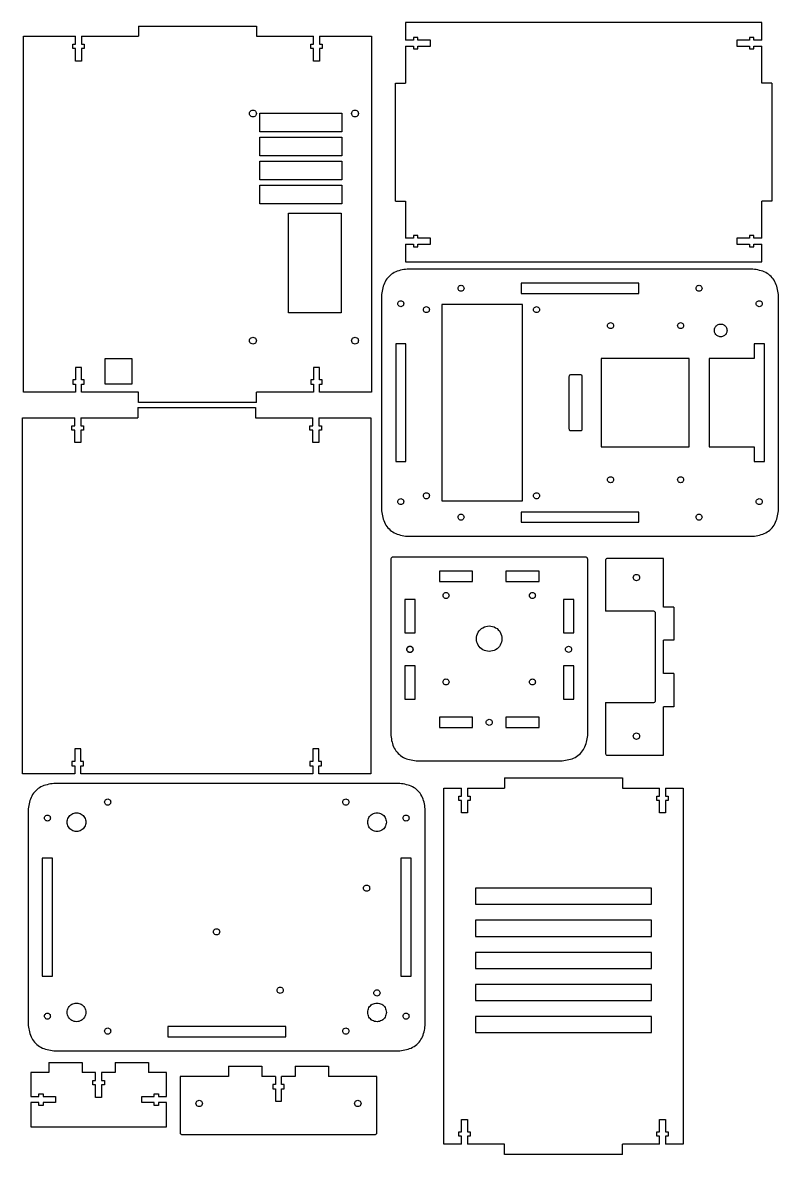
# Model space of a CAD drawing. Extents: x 3 to 381, y 12 to 577.
import ezdxf

# ---------------------------------------------------------------- set-up
doc = ezdxf.new("R2010")
doc.units = 0
doc.layers.add('Layer_1', color=7, linetype='CONTINUOUS')

msp = doc.modelspace()

# ---------------------------------------------------------------- linework, layer by layer
at = {"layer": 'Layer_1', "color": 7}
for p, q in [((372.46834, 576.841146), (194.689154, 576.841146)), ((194.689188, 576.841146), (194.689188, 568.038988)), ((372.46834, 568.038914), (372.46834, 576.841073)), ((61.366815, 575.134551), (61.366815, 570.006926)), ((61.366815, 575.134551), (120.21932, 575.134551)), ((120.219394, 575.134551), (120.219394, 570.006926)), ((3.888486, 570.006889), (29.884328, 570.006889)), ((3.888486, 392.2887), (3.888486, 570.006855)), ((28.526097, 563.847742), (28.526097, 566.013798)), ((28.526097, 566.01369), (29.884291, 566.01369)), ((29.884328, 566.01369), (29.884328, 570.006782)), ((32.880009, 570.006889), (32.880009, 566.013798)), ((32.880009, 570.006889), (61.366815, 570.006889)), ((32.880009, 566.01369), (34.238557, 566.01369)), ((34.238415, 566.01369), (34.238415, 563.847635)), ((120.219394, 570.006889), (148.709374, 570.006889)), ((147.350895, 563.847742), (147.350895, 566.013798)), ((147.350895, 566.01369), (148.709442, 566.01369)), ((148.709267, 566.01369), (148.709267, 570.006782)), ((151.704808, 570.006889), (151.704808, 566.013798)), ((151.704808, 570.006889), (177.69818, 570.006889)), ((151.704808, 566.01369), (153.063708, 566.01369)), ((153.063533, 566.01369), (153.063533, 563.847635)), ((177.698039, 570.006889), (177.698039, 392.288734)), ((198.68362, 568.038914), (194.689118, 568.038914)), ((198.68362, 569.397676), (198.68362, 568.038776)), ((200.850418, 569.397676), (198.683657, 569.397676)), ((207.05673, 568.038914), (200.850311, 568.038914)), ((200.850418, 568.038914), (200.850418, 569.397814)), ((207.05673, 565.042386), (207.05673, 568.03888)), ((366.307147, 568.038914), (360.100728, 568.038914)), ((360.100798, 568.038914), (360.100798, 565.04242)), ((368.473767, 569.397676), (366.307006, 569.397676)), ((366.307147, 569.397676), (366.307147, 568.038776)), ((368.473767, 568.038914), (368.473767, 569.397814)), ((372.46834, 568.038914), (368.473838, 568.038914)), ((29.884328, 563.847742), (28.526133, 563.847742)), ((29.884328, 557.643651), (29.884328, 563.847601)), ((34.238415, 563.847742), (32.879868, 563.847742)), ((32.880009, 563.847742), (32.880009, 557.643792)), ((148.709267, 563.847742), (147.35072, 563.847742)), ((148.709267, 557.643651), (148.709267, 563.847601)), ((153.063533, 563.847742), (151.704633, 563.847742)), ((151.704808, 563.847742), (151.704808, 557.643792)), ((194.689188, 565.042386), (194.689188, 546.544483)), ((194.689188, 565.042386), (198.683691, 565.042386)), ((198.68362, 565.042386), (198.68362, 563.683486)), ((198.68362, 563.683627), (200.850381, 563.683627)), ((200.850418, 563.683627), (200.850418, 565.042527)), ((200.850418, 565.042386), (207.056838, 565.042386)), ((360.100798, 565.042386), (366.307218, 565.042386)), ((366.307147, 565.042386), (366.307147, 563.683486)), ((366.307147, 563.683627), (368.473908, 563.683627)), ((368.473767, 563.683627), (368.473767, 565.042527)), ((368.473767, 565.042386), (372.46827, 565.042386)), ((372.46834, 546.544624), (372.46834, 565.042527)), ((32.880009, 557.643651), (29.88422, 557.643651)), ((151.704808, 557.643651), (148.709372, 557.643651)), ((189.559802, 487.671375), (189.559802, 546.544695)), ((189.559802, 546.544624), (194.689191, 546.544624)), ((377.597766, 546.544624), (372.468377, 546.544624)), ((377.597766, 546.544624), (377.597766, 487.671305)), ((120.189052, 531.474878), (120.189052, 531.474878)), ((121.852682, 522.345378), (121.852682, 531.6954)), ((121.852682, 531.695364), (162.833818, 531.695364)), ((162.833818, 531.695364), (162.833818, 522.345342)), ((171.165444, 531.474878), (171.165444, 531.474878)), ((162.833818, 522.345378), (121.852682, 522.345378)), ((121.852682, 510.350578), (121.852682, 519.700953)), ((121.852682, 519.700919), (162.833818, 519.700919)), ((162.833818, 519.700919), (162.833818, 510.350544)), ((162.833818, 510.350578), (121.852682, 510.350578)), ((121.852682, 498.356134), (121.852682, 507.706509)), ((121.852682, 507.706475), (162.833818, 507.706475)), ((162.833818, 507.706475), (162.833818, 498.3561)), ((162.833818, 498.356134), (121.852682, 498.356134)), ((121.852682, 486.361689), (121.852682, 495.712064)), ((121.852682, 495.71203), (162.833818, 495.71203)), ((162.833818, 495.71203), (162.833818, 486.361655)), ((162.833818, 486.361689), (121.852682, 486.361689)), ((189.559802, 487.671375), (194.689191, 487.671375)), ((194.689188, 487.671375), (194.689188, 469.17065)), ((372.46834, 469.170543), (372.46834, 487.671268)), ((377.597766, 487.671375), (372.468377, 487.671375)), ((136.186714, 481.701498), (162.496528, 481.701498)), ((136.186714, 431.89834), (136.186714, 481.70139)), ((162.496562, 481.701498), (162.496562, 431.898448)), ((198.68362, 469.170543), (194.689118, 469.170543)), ((198.68362, 470.529446), (198.68362, 469.170546)), ((200.850418, 470.529446), (198.683657, 470.529446)), ((207.05673, 469.170543), (200.850311, 469.170543)), ((200.850418, 469.170543), (200.850418, 470.529443)), ((207.05673, 466.173981), (207.05673, 469.170475)), ((366.307147, 469.170543), (360.100728, 469.170543)), ((360.100798, 469.170543), (360.100798, 466.174049)), ((368.473767, 470.529446), (366.307006, 470.529446)), ((366.307147, 470.529446), (366.307147, 469.170546)), ((368.473767, 469.170543), (368.473767, 470.529443)), ((372.46834, 469.170543), (368.473838, 469.170543)), ((194.689188, 466.173981), (194.689188, 457.374998)), ((194.689188, 466.173981), (198.683691, 466.173981)), ((198.68362, 466.173981), (198.68362, 464.815081)), ((198.68362, 464.815078), (200.850381, 464.815078)), ((200.850418, 466.173981), (207.056838, 466.173981)), ((200.850418, 464.815078), (200.850418, 466.173978)), ((360.100798, 466.173981), (366.307218, 466.173981)), ((366.307147, 466.173981), (366.307147, 464.815081)), ((366.307147, 464.815078), (368.473908, 464.815078)), ((368.473767, 466.173981), (372.46827, 466.173981)), ((368.473767, 464.815078), (368.473767, 466.173978)), ((372.46834, 457.375031), (372.46834, 466.174015)), ((194.689188, 457.375031), (372.468374, 457.375031)), ((368.098719, 453.755972), (195.428814, 453.755972)), ((252.337336, 446.759152), (252.337336, 441.631527)), ((311.189878, 446.759152), (252.337372, 446.759152)), ((311.189878, 441.631635), (311.189878, 446.75926)), ((182.73452, 441.061828), (182.73452, 333.031747)), ((223.85053, 444.200314), (223.85053, 444.200314)), ((252.337336, 441.631635), (311.189841, 441.631635)), ((342.675292, 444.200314), (342.675292, 444.200314)), ((380.79286, 333.031888), (380.79286, 441.061969)), ((193.789475, 436.464002), (193.789475, 436.464002)), ((212.72064, 436.074185), (212.72064, 338.019602)), ((253.102124, 436.074185), (212.72071, 436.074185)), ((253.102124, 338.019706), (253.102124, 436.074289)), ((372.736511, 436.464002), (372.736511, 436.464002)), ((162.496562, 431.89834), (136.186748, 431.89834)), ((206.573521, 433.525329), (206.573521, 433.525329)), ((261.548115, 433.525329), (261.548115, 433.525329)), ((298.515382, 425.529093), (298.515382, 425.529093)), ((333.499296, 425.529093), (333.499296, 425.529093)), ((355.209241, 423.122866), (355.209241, 423.122866)), ((120.189052, 418.027014), (120.189052, 418.027014)), ((171.165444, 418.027014), (171.165444, 418.027014)), ((189.731317, 416.473146), (189.731317, 357.620288)), ((194.859013, 416.473146), (189.731388, 416.473146)), ((194.859013, 357.620217), (194.859013, 416.473076)), ((368.66856, 416.473146), (368.66856, 409.036591)), ((373.796221, 416.473146), (368.668596, 416.473146)), ((373.796221, 357.620217), (373.796221, 416.473076)), ((44.671539, 396.364271), (44.671539, 409.200796)), ((44.671539, 409.200689), (57.981139, 409.200689)), ((57.980961, 409.200689), (57.980961, 396.364164)), ((336.313582, 409.036732), (292.333835, 409.036732)), ((292.333835, 409.036732), (292.333835, 365.056985)), ((336.313582, 365.056807), (336.313582, 409.036554)), ((368.66856, 409.036732), (346.190265, 409.036732)), ((346.190336, 409.036732), (346.190336, 365.056985)), ((32.880009, 404.652466), (29.88422, 404.652466)), ((29.884328, 404.652466), (29.884328, 398.44781)), ((32.880009, 398.447847), (32.880009, 404.652503)), ((148.709267, 404.652466), (148.709267, 398.44781)), ((151.704808, 404.652466), (148.709372, 404.652466)), ((151.704808, 398.447847), (151.704808, 404.652503)), ((28.526097, 398.447847), (28.526097, 396.282144)), ((28.526097, 396.282249), (29.884291, 396.282249)), ((29.884328, 398.447847), (28.526133, 398.447847)), ((29.884328, 396.282249), (29.884328, 392.288804)), ((34.238415, 398.447847), (32.879868, 398.447847)), ((32.880009, 396.282249), (34.238557, 396.282249)), ((32.880009, 392.2887), (32.880009, 396.282144)), ((34.238415, 396.282249), (34.238415, 398.447952)), ((57.980961, 396.364271), (44.671361, 396.364271)), ((148.709267, 398.447847), (147.35072, 398.447847)), ((147.350895, 398.447847), (147.350895, 396.282144)), ((147.350895, 396.282249), (148.709442, 396.282249)), ((148.709267, 396.282249), (148.709267, 392.288804)), ((153.063533, 398.447847), (151.704633, 398.447847)), ((151.704808, 396.282249), (153.063708, 396.282249)), ((151.704808, 392.2887), (151.704808, 396.282144)), ((153.063533, 396.282249), (153.063533, 398.447952)), ((276.224941, 400.010734), (276.224941, 374.082979)), ((281.922409, 401.010329), (277.22482, 401.010329)), ((282.921862, 374.082979), (282.921862, 400.010734)), ((29.884328, 392.2887), (3.888486, 392.2887)), ((61.366815, 392.2887), (32.880009, 392.2887)), ((61.366815, 387.16171), (61.366815, 392.288629)), ((148.709267, 392.2887), (120.219287, 392.2887)), ((120.219394, 387.16171), (120.219394, 392.288629)), ((177.698039, 392.2887), (151.704667, 392.2887)), ((60.963641, 384.638575), (60.963641, 379.51095)), ((60.963641, 384.638575), (119.816146, 384.638575)), ((120.219394, 387.16171), (61.366888, 387.16171)), ((119.81622, 384.638575), (119.81622, 379.51095)), ((3.485303, 201.793557), (3.485303, 379.511007)), ((3.485303, 379.510917), (29.481145, 379.510917)), ((29.481328, 375.518037), (29.481328, 379.510775)), ((32.476835, 379.510917), (32.476835, 375.518178)), ((32.476835, 379.510917), (60.963641, 379.510917)), ((119.81622, 379.510917), (148.3062, 379.510917)), ((148.306093, 375.518037), (148.306093, 379.510775)), ((151.301633, 379.510917), (151.301633, 375.518178)), ((151.301633, 379.510917), (177.295006, 379.510917)), ((177.294865, 379.510917), (177.294865, 201.793467)), ((29.481328, 373.351769), (28.122781, 373.351769)), ((28.122922, 373.351769), (28.122922, 375.518178)), ((28.122922, 375.518037), (29.48147, 375.518037)), ((29.481328, 367.147853), (29.481328, 373.351803)), ((33.835241, 373.351769), (32.476694, 373.351769)), ((32.476835, 375.518037), (33.835382, 375.518037)), ((32.476835, 373.351769), (32.476835, 367.147819)), ((33.835241, 375.518037), (33.835241, 373.351628)), ((148.306093, 373.351769), (146.947546, 373.351769)), ((146.947721, 373.351769), (146.947721, 375.518178)), ((146.947721, 375.518037), (148.306268, 375.518037)), ((148.306093, 367.147853), (148.306093, 373.351803)), ((152.660006, 373.351769), (151.301458, 373.351769)), ((151.301633, 375.518037), (152.660181, 375.518037)), ((151.301633, 373.351769), (151.301633, 367.147819)), ((152.660006, 375.518037), (152.660006, 373.351628)), ((277.224679, 373.083207), (281.922268, 373.083207)), ((32.476835, 367.147853), (29.481399, 367.147853)), ((151.301633, 367.147853), (148.306197, 367.147853)), ((292.333835, 365.056807), (336.313582, 365.056807)), ((346.190336, 365.056807), (368.66863, 365.056807)), ((368.66856, 365.056807), (368.66856, 357.620251)), ((189.731317, 357.620217), (194.858942, 357.620217)), ((368.66856, 357.620217), (373.796185, 357.620217)), ((298.515382, 348.564446), (298.515382, 348.564446)), ((333.499296, 348.564446), (333.499296, 348.564446)), ((206.573521, 340.568384), (206.573521, 340.568384)), ((261.548115, 340.568384), (261.548115, 340.568384)), ((193.789475, 337.629712), (193.789475, 337.629712)), ((212.72064, 338.019706), (253.102054, 338.019706)), ((372.736511, 337.629712), (372.736511, 337.629712)), ((223.85053, 329.893399), (223.85053, 329.893399)), ((252.337336, 332.462082), (252.337336, 327.334457)), ((311.189878, 332.462082), (252.337372, 332.462082)), ((311.189878, 327.334383), (311.189878, 332.462008)), ((342.675292, 329.893399), (342.675292, 329.893399)), ((252.337336, 327.334383), (311.189841, 327.334383)), ((195.428622, 320.337742), (368.098527, 320.337742)), ((187.291119, 308.880188), (187.291119, 220.899527)), ((284.605572, 309.879783), (188.290536, 309.879783)), ((285.605344, 220.899527), (285.605344, 308.880188)), ((294.449576, 308.287863), (294.449576, 282.979938)), ((323.436268, 309.287283), (295.449348, 309.287283)), ((323.436268, 285.018641), (323.436268, 309.287283)), ((211.559724, 302.882966), (211.559724, 297.755341)), ((228.152345, 302.882966), (211.559795, 302.882966)), ((228.152345, 297.755304), (228.152345, 302.882929)), ((261.336705, 302.882966), (244.744508, 302.882966)), ((244.744613, 302.882966), (244.744613, 297.755341)), ((261.336705, 297.755304), (261.336705, 302.882929)), ((211.559724, 297.755304), (228.152274, 297.755304)), ((244.744613, 297.755304), (261.33681, 297.755304)), ((309.942518, 298.127581), (309.942518, 298.127581)), ((194.287758, 288.754462), (194.287758, 272.162264)), ((199.41542, 288.754462), (194.287795, 288.754462)), ((199.41542, 272.162194), (199.41542, 288.754391)), ((216.36738, 290.768648), (216.36738, 290.768648)), ((259.527342, 290.768648), (259.527342, 290.768648)), ((273.481363, 288.754462), (273.481363, 272.162264)), ((278.60835, 288.754462), (273.48143, 288.754462)), ((278.60835, 272.162194), (278.60835, 288.754391)), ((318.438818, 282.979868), (294.449576, 282.979868)), ((328.563963, 285.018641), (323.436338, 285.018641)), ((328.563963, 285.018641), (328.563963, 268.426444)), ((319.438237, 238.28042), (319.438237, 281.980062)), ((194.287758, 272.162194), (199.415383, 272.162194)), ((273.481363, 272.162194), (278.608282, 272.162194)), ((242.795374, 269.188559), (242.795374, 269.188559)), ((323.436268, 251.834105), (323.436268, 268.426303)), ((328.563963, 268.426373), (323.436338, 268.426373)), ((198.367421, 263.86606), (198.367421, 263.86606)), ((198.450818, 263.86606), (198.450818, 263.86606)), ((277.56106, 263.86606), (277.56106, 263.86606)), ((194.287758, 255.569926), (194.287758, 238.977729)), ((199.41542, 255.569926), (194.287795, 255.569926)), ((199.41542, 238.977658), (199.41542, 255.569856)), ((273.481363, 255.569926), (273.481363, 238.977729)), ((278.60835, 255.569926), (273.48143, 255.569926)), ((278.60835, 238.977658), (278.60835, 255.569856)), ((328.563963, 251.834105), (323.436338, 251.834105)), ((328.563963, 251.834105), (328.563963, 235.241908)), ((216.36738, 247.608649), (216.36738, 247.608649)), ((259.527342, 247.608649), (259.527342, 247.608649)), ((194.287758, 238.977658), (199.415383, 238.977658)), ((273.481363, 238.977658), (278.608282, 238.977658)), ((294.449576, 237.280648), (294.449576, 211.97237)), ((294.449576, 237.280648), (318.438818, 237.280648)), ((323.436268, 210.972527), (323.436268, 235.241874)), ((328.563963, 235.241838), (323.436338, 235.241838)), ((211.559724, 229.976674), (211.559724, 224.849049)), ((228.152345, 229.976674), (211.559795, 229.976674)), ((228.152345, 224.848979), (228.152345, 229.976604)), ((237.964328, 227.412827), (237.964328, 227.412827)), ((261.336705, 229.976674), (244.744508, 229.976674)), ((244.744613, 229.976674), (244.744613, 224.849049)), ((261.336705, 224.848979), (261.336705, 229.976604)), ((211.559724, 224.848979), (228.152274, 224.848979)), ((244.744613, 224.848979), (261.33681, 224.848979)), ((309.942518, 218.934154), (309.942518, 218.934154)), ((29.481328, 214.156668), (29.481328, 207.952718)), ((32.476835, 214.156668), (29.481399, 214.156668)), ((32.476835, 207.952718), (32.476835, 214.156668)), ((148.306093, 214.156668), (148.306093, 207.952718)), ((151.301633, 214.156668), (148.306197, 214.156668)), ((151.301633, 207.952718), (151.301633, 214.156668)), ((295.449348, 210.972527), (323.436268, 210.972527)), ((29.481328, 207.952718), (28.122781, 207.952718)), ((28.122922, 207.952718), (28.122922, 205.78631)), ((28.122922, 205.786465), (29.48147, 205.786465)), ((29.481328, 205.786465), (29.481328, 201.793726)), ((33.835241, 207.952718), (32.476694, 207.952718)), ((32.476835, 205.786465), (33.835382, 205.786465)), ((32.476835, 201.793557), (32.476835, 205.786296)), ((33.835241, 205.786465), (33.835241, 207.952873)), ((148.306093, 207.952718), (146.947546, 207.952718)), ((146.947721, 207.952718), (146.947721, 205.78631)), ((146.947721, 205.786465), (148.306268, 205.786465)), ((148.306093, 205.786465), (148.306093, 201.793726)), ((152.660006, 207.952718), (151.301458, 207.952718)), ((151.301633, 205.786465), (152.660181, 205.786465)), ((151.301633, 201.793557), (151.301633, 205.786296)), ((152.660006, 205.786465), (152.660006, 207.952873)), ((199.98526, 208.205381), (272.911483, 208.205381)), ((29.481328, 201.793557), (3.485487, 201.793557)), ((148.306093, 201.793557), (32.476801, 201.793557)), ((177.294865, 201.793557), (151.301492, 201.793557)), ((244.084929, 199.655599), (244.084929, 194.527974)), ((244.084929, 199.655599), (302.937788, 199.655599)), ((302.937859, 199.655599), (302.937859, 194.527974)), ((191.790794, 196.909095), (19.01823, 196.909095)), ((213.798923, 194.527938), (222.597907, 194.527938)), ((213.798923, 16.810095), (213.798923, 194.527898)), ((222.59787, 190.534705), (222.59787, 194.527797)), ((225.593554, 194.527938), (225.593554, 190.534846)), ((225.593554, 194.527938), (244.085107, 194.527938)), ((302.937859, 194.527938), (321.432234, 194.527938)), ((321.432164, 190.534705), (321.432164, 194.527797)), ((324.427669, 194.527938), (324.427669, 190.534846)), ((324.427669, 194.527938), (333.22383, 194.527938)), ((333.223689, 194.527938), (333.223689, 16.810135)), ((47.507079, 187.616657), (47.507079, 187.616657)), ((166.402506, 187.616657), (166.402506, 187.616657)), ((222.59787, 188.36879), (221.239323, 188.36879)), ((221.239467, 188.36879), (221.239467, 190.534846)), ((221.239467, 190.534705), (222.598014, 190.534705)), ((222.59787, 182.164522), (222.59787, 188.368824)), ((226.951961, 188.36879), (225.593413, 188.36879)), ((225.593554, 190.534705), (226.952102, 190.534705)), ((225.593554, 188.36879), (225.593554, 182.164488)), ((226.951961, 190.534705), (226.951961, 188.368649)), ((321.432164, 188.36879), (320.073617, 188.36879)), ((320.073758, 188.36879), (320.073758, 190.534846)), ((320.073758, 190.534705), (321.432306, 190.534705)), ((321.432164, 182.164522), (321.432164, 188.368824)), ((325.786078, 188.36879), (324.427531, 188.36879)), ((324.427669, 190.534705), (325.786217, 190.534705)), ((324.427669, 188.36879), (324.427669, 182.164488)), ((325.786078, 190.534705), (325.786078, 188.368649)), ((6.3165, 184.207413), (6.3165, 76.113126)), ((204.492485, 76.113056), (204.492485, 184.207342)), ((225.593554, 182.164522), (222.597766, 182.164522)), ((324.427669, 182.164522), (321.432233, 182.164522)), ((17.377974, 179.606823), (17.377974, 179.606823)), ((35.07304, 177.600731), (35.07304, 177.600731)), ((185.092811, 177.600731), (185.092811, 177.600731)), ((196.431337, 179.606823), (196.431337, 179.606823)), ((18.44802, 159.604239), (13.31722, 159.604239)), ((13.317276, 159.604239), (13.317276, 100.716455)), ((18.44802, 100.716568), (18.44802, 159.604352)), ((197.491364, 159.604239), (192.360917, 159.604239)), ((192.360951, 159.604239), (192.360951, 100.716455)), ((197.491364, 100.716568), (197.491364, 159.604352)), ((176.794631, 144.612594), (176.794631, 144.612594)), ((229.531649, 144.550968), (229.531649, 136.554907)), ((317.490966, 144.550968), (229.531824, 144.550968)), ((317.490966, 136.554896), (317.490966, 144.550957)), ((229.531649, 136.554896), (317.490791, 136.554896)), ((229.531649, 128.558496), (229.531649, 120.562082)), ((317.490966, 128.558496), (229.531824, 128.558496)), ((317.490966, 120.561899), (317.490966, 128.558313)), ((101.854827, 122.81962), (101.854827, 122.81962)), ((229.531649, 120.561899), (317.490791, 120.561899)), ((229.531649, 112.565838), (229.531649, 104.569777)), ((317.490966, 112.565838), (229.531824, 112.565838)), ((317.490966, 104.569777), (317.490966, 112.565838)), ((229.531649, 104.569777), (317.490791, 104.569777)), ((13.317276, 100.716568), (18.448076, 100.716568)), ((192.360951, 100.716568), (197.491398, 100.716568)), ((229.531649, 96.57301), (229.531649, 88.576949)), ((317.490966, 96.57301), (229.531824, 96.57301)), ((317.490966, 88.576949), (317.490966, 96.57301)), ((133.60899, 93.605867), (133.60899, 93.605867)), ((181.943319, 92.281567), (181.943319, 92.281567)), ((229.531649, 88.576949), (317.490791, 88.576949)), ((17.377974, 80.713984), (17.377974, 80.713984)), ((35.07304, 82.588447), (35.07304, 82.588447)), ((185.092811, 82.588447), (185.092811, 82.588447)), ((196.431337, 80.713984), (196.431337, 80.713984)), ((229.531649, 80.580888), (229.531649, 72.584121)), ((317.490966, 80.580888), (229.531824, 80.580888)), ((317.490966, 72.584121), (317.490966, 80.580888)), ((134.848507, 75.543221), (75.960724, 75.543221)), ((75.960831, 75.543221), (75.960831, 70.412421)), ((134.848507, 70.412449), (134.848507, 75.543249)), ((47.507079, 73.241925), (47.507079, 73.241925)), ((75.960831, 70.412449), (134.848614, 70.412449)), ((166.402506, 73.241925), (166.402506, 73.241925)), ((229.531649, 72.584121), (317.490791, 72.584121)), ((19.018194, 63.411701), (191.790757, 63.411701)), ((16.530348, 57.624763), (16.530348, 52.497138)), ((16.530348, 57.624763), (33.122545, 57.624763)), ((33.12263, 57.624763), (33.12263, 52.497138)), ((49.714898, 57.624763), (49.714898, 52.497138)), ((49.714898, 57.624763), (66.307095, 57.624763)), ((66.307166, 57.624763), (66.307166, 52.497138)), ((7.525568, 52.497095), (7.525568, 40.500534)), ((16.530348, 52.497095), (7.525695, 52.497095)), ((39.921186, 52.497095), (33.122805, 52.497095)), ((39.921186, 48.503538), (39.921186, 52.496983)), ((49.714898, 52.497095), (42.916517, 52.497095)), ((42.916692, 52.497095), (42.916692, 48.503651)), ((75.312312, 52.497095), (66.307307, 52.497095)), ((75.312312, 40.500563), (75.312312, 52.497124)), ((106.344779, 55.727778), (106.344779, 50.600153)), ((106.344779, 55.727778), (122.936976, 55.727778)), ((122.937047, 55.727778), (122.937047, 50.600153)), ((139.529315, 55.727778), (139.529315, 50.600153)), ((139.529315, 55.727778), (156.121865, 55.727778)), ((156.121935, 55.727778), (156.121935, 50.600153)), ((39.921186, 46.337962), (38.562286, 46.337962)), ((38.56243, 46.337962), (38.56243, 48.503665)), ((38.56243, 48.503538), (39.92133, 48.503538)), ((39.921186, 40.133335), (39.921186, 46.337991)), ((44.275098, 46.337962), (42.916551, 46.337962)), ((42.916692, 48.503538), (44.27524, 48.503538)), ((42.916692, 46.337962), (42.916692, 40.133307)), ((44.275098, 48.503538), (44.275098, 46.337835)), ((82.076138, 50.600082), (82.076138, 22.61281)), ((106.344779, 50.600082), (82.076138, 50.600082)), ((129.735605, 50.600082), (122.937225, 50.600082)), ((129.735605, 46.606892), (128.376705, 46.606892)), ((128.376847, 46.606892), (128.376847, 44.440836)), ((129.735605, 50.600082), (129.735605, 46.606991)), ((139.529315, 50.600082), (132.730934, 50.600082)), ((134.089515, 46.606892), (132.730968, 46.606892)), ((132.731109, 46.606892), (132.731109, 50.599984)), ((134.089515, 44.440977), (134.089515, 46.607033)), ((180.390577, 50.600082), (156.121935, 50.600082)), ((180.390577, 22.612867), (180.390577, 50.600139)), ((7.525568, 40.500563), (11.518307, 40.500563)), ((11.518448, 40.500563), (11.518448, 41.859463)), ((11.518448, 41.859321), (13.684857, 41.859321)), ((13.68473, 41.859321), (13.68473, 40.500421)), ((13.68473, 40.500563), (19.88868, 40.500563)), ((19.888623, 40.500563), (19.888623, 37.505479)), ((42.916692, 40.133335), (39.921256, 40.133335)), ((62.948896, 40.500563), (69.152846, 40.500563)), ((62.948896, 37.505423), (62.948896, 40.500506)), ((69.152812, 40.500563), (69.152812, 41.859463)), ((69.152812, 41.859321), (71.319221, 41.859321)), ((71.31908, 41.859321), (71.31908, 40.500421)), ((71.31908, 40.500563), (75.312171, 40.500563)), ((128.376847, 44.440977), (129.735747, 44.440977)), ((129.735605, 44.440977), (129.735605, 38.236675)), ((132.731109, 38.236689), (132.731109, 44.440992)), ((132.731109, 44.440977), (134.089656, 44.440977)), ((7.525568, 37.505423), (7.525568, 25.509567)), ((11.518448, 37.505423), (7.52571, 37.505423)), ((13.68473, 36.146664), (11.518321, 36.146664)), ((11.518448, 36.146664), (11.518448, 37.505564)), ((19.888623, 37.505423), (13.684673, 37.505423)), ((13.68473, 37.505423), (13.68473, 36.146523)), ((69.152812, 37.505423), (62.948862, 37.505423)), ((71.31908, 36.146664), (69.152671, 36.146664)), ((69.152812, 36.146664), (69.152812, 37.505564)), ((71.31908, 37.505423), (71.31908, 36.146523)), ((75.312312, 37.505423), (71.319221, 37.505423)), ((75.312312, 25.509595), (75.312312, 37.505451)), ((93.236898, 37.106332), (93.236898, 37.106332)), ((129.735605, 38.236689), (132.731042, 38.236689)), ((172.428278, 37.106332), (172.428278, 37.106332)), ((222.59787, 22.969257), (222.59787, 29.173207)), ((222.59787, 29.17315), (225.593659, 29.17315)), ((225.593554, 29.17315), (225.593554, 22.9692)), ((321.432164, 22.969257), (321.432164, 29.173207)), ((321.432164, 29.17315), (324.4276, 29.17315)), ((324.427669, 29.17315), (324.427669, 22.9692)), ((7.525568, 25.509595), (75.312171, 25.509595)), ((221.239467, 20.802947), (221.239467, 22.969356)), ((221.239467, 22.969257), (222.598014, 22.969257)), ((225.593554, 22.969257), (226.952102, 22.969257)), ((226.951961, 22.969257), (226.951961, 20.802848)), ((320.073758, 20.802947), (320.073758, 22.969356)), ((320.073758, 22.969257), (321.432306, 22.969257)), ((324.427669, 22.969257), (325.786217, 22.969257)), ((325.786078, 22.969257), (325.786078, 20.802848)), ((83.075557, 21.613405), (179.390946, 21.613405)), ((222.59787, 20.802947), (221.239323, 20.802947)), ((222.59787, 16.810095), (222.59787, 20.802834)), ((226.951961, 20.802947), (225.593413, 20.802947)), ((225.593554, 20.802947), (225.593554, 16.810208)), ((321.432164, 20.802947), (320.073617, 20.802947)), ((321.432164, 16.810095), (321.432164, 20.802834)), ((325.786078, 20.802947), (324.427531, 20.802947)), ((324.427669, 20.802947), (324.427669, 16.810208)), ((222.59787, 16.810095), (213.798887, 16.810095)), ((244.084929, 16.810095), (225.593377, 16.810095)), ((244.084929, 11.6824), (244.084929, 16.810025)), ((302.937859, 11.6824), (244.085001, 11.6824)), ((321.432164, 16.810095), (302.937789, 16.810095)), ((302.937859, 11.6824), (302.937859, 16.810025)), ((333.223689, 16.810095), (324.427528, 16.810095))]:
    msp.add_line(p, q, dxfattribs=at)
for points, knots in [([(120.189052, 531.474878), (120.141955, 531.776962), (120.049163, 532.372139), (119.366956, 533.027317), (118.477061, 533.270014), (117.577766, 533.02741), (116.922884, 532.372151), (116.680076, 531.474834), (116.922826, 530.577493), (117.577786, 529.922247), (118.477061, 529.67979), (119.366936, 529.922339), (120.049222, 530.577509), (120.141971, 531.172734), (120.189052, 531.474878)], [0, 0, 0, 0, 0.895981, 1.765292, 2.661102, 3.557303, 4.426623, 5.322587, 6.218703, 7.087968, 7.984148, 8.879937, 9.749193, 10.645326, 10.645326, 10.645326, 10.645326]), ([(171.165444, 531.474878), (171.118347, 531.776962), (171.025554, 532.372139), (170.343349, 533.027318), (169.453419, 533.270018), (168.554073, 533.027389), (167.89903, 532.372204), (167.656065, 531.474834), (167.898973, 530.57744), (168.554093, 529.922268), (169.453419, 529.679785), (170.343329, 529.922338), (171.025613, 530.577509), (171.118363, 531.172734), (171.165444, 531.474878)], [0, 0, 0, 0, 0.895981, 1.765292, 2.661102, 3.557391, 4.426831, 5.32282, 6.218959, 7.088344, 7.984613, 8.880402, 9.749657, 10.64579, 10.64579, 10.64579, 10.64579]), ([(195.428622, 453.755972), (193.204297, 453.406827), (188.82163, 452.718895), (183.771695, 447.66896), (183.083763, 443.286294), (182.734619, 441.061969)], [0, 0, 0, 0, 6.637193, 13.077497, 19.71469, 19.71469, 19.71469, 19.71469]), ([(380.79286, 441.061828), (380.443716, 443.286153), (379.755784, 447.668819), (374.705849, 452.718754), (370.323182, 453.406686), (368.098857, 453.755831)], [0, 0, 0, 0, 6.637193, 13.077497, 19.71469, 19.71469, 19.71469, 19.71469]), ([(223.85053, 444.200314), (223.809329, 444.464664), (223.728157, 444.985473), (223.131191, 445.558768), (222.352601, 445.771105), (221.565837, 445.558768), (220.99291, 444.985475), (220.780346, 444.200358), (220.992967, 443.415264), (221.565817, 442.841959), (222.352601, 442.629475), (223.131211, 442.841959), (223.728098, 443.415262), (223.809313, 443.936023), (223.85053, 444.200314)], [0, 0, 0, 0, 0.784049, 1.544692, 2.32857, 3.112447, 3.87309, 4.657139, 5.441037, 6.201735, 6.985633, 7.769531, 8.530229, 9.314127, 9.314127, 9.314127, 9.314127]), ([(342.675292, 444.200314), (342.634119, 444.464661), (342.553003, 444.985451), (341.956063, 445.558832), (341.177406, 445.771091), (340.3906, 445.558775), (339.817671, 444.985473), (339.605108, 444.200358), (339.817728, 443.415266), (340.39058, 442.841952), (341.177405, 442.629488), (341.956083, 442.841895), (342.552944, 443.415284), (342.634102, 443.936026), (342.675292, 444.200314)], [0, 0, 0, 0, 0.784029, 1.544616, 2.328645, 3.112523, 3.873165, 4.657215, 5.441113, 6.201811, 6.985709, 7.769758, 8.530401, 9.314278, 9.314278, 9.314278, 9.314278]), ([(193.789475, 436.464002), (193.748258, 436.728293), (193.667042, 437.249053), (193.070155, 437.822357), (192.291546, 438.034841), (191.50476, 437.822357), (190.931919, 437.249053), (190.719277, 436.464002), (190.931919, 435.67895), (191.50476, 435.105647), (192.291546, 434.893162), (193.070155, 435.105647), (193.667042, 435.67895), (193.748258, 436.19971), (193.789475, 436.464002)], [0, 0, 0, 0, 0.783898, 1.544596, 2.328494, 3.112392, 3.87309, 4.656988, 5.440886, 6.201584, 6.985482, 7.76938, 8.530078, 9.313976, 9.313976, 9.313976, 9.313976]), ([(372.736511, 436.464002), (372.695321, 436.72829), (372.614163, 437.249032), (372.017302, 437.822421), (371.238625, 438.034828), (370.451797, 437.822364), (369.878954, 437.249052), (369.666313, 436.464002), (369.878954, 435.678952), (370.451797, 435.10564), (371.238625, 434.893176), (372.017302, 435.105583), (372.614163, 435.678972), (372.695321, 436.199714), (372.736511, 436.464002)], [0, 0, 0, 0, 0.783878, 1.54452, 2.32857, 3.112468, 3.873166, 4.657064, 5.440962, 6.20166, 6.985558, 7.769607, 8.53025, 9.314127, 9.314127, 9.314127, 9.314127]), ([(206.573521, 433.525329), (206.532303, 433.78962), (206.451088, 434.310381), (205.854201, 434.883684), (205.075592, 435.096168), (204.288805, 434.883684), (203.715965, 434.310381), (203.503323, 433.525329), (203.715965, 432.740277), (204.288805, 432.166974), (205.075592, 431.954489), (205.854201, 432.166974), (206.451088, 432.740277), (206.532303, 433.261038), (206.573521, 433.525329)], [0, 0, 0, 0, 0.783898, 1.544596, 2.328494, 3.112392, 3.87309, 4.656988, 5.440886, 6.201584, 6.985482, 7.76938, 8.530078, 9.313976, 9.313976, 9.313976, 9.313976]), ([(261.548115, 433.525329), (261.506926, 433.789616), (261.425768, 434.310357), (260.828905, 434.883755), (260.050186, 435.096142), (259.263293, 434.883755), (258.69046, 434.310357), (258.477966, 433.525329), (258.69046, 432.740301), (259.263293, 432.166903), (260.050186, 431.954516), (260.828905, 432.166903), (261.425768, 432.740301), (261.506926, 433.261042), (261.548115, 433.525329)], [0, 0, 0, 0, 0.783878, 1.54452, 2.32857, 3.112619, 3.873261, 4.657139, 5.441017, 6.201659, 6.985709, 7.769758, 8.530401, 9.314278, 9.314278, 9.314278, 9.314278]), ([(298.515382, 425.529093), (298.474193, 425.793381), (298.393035, 426.314123), (297.796174, 426.887512), (297.017497, 427.099919), (296.230669, 426.887455), (295.657826, 426.314143), (295.445185, 425.529093), (295.657826, 424.744043), (296.230669, 424.170731), (297.017497, 423.958267), (297.796174, 424.170674), (298.393035, 424.744063), (298.474193, 425.264805), (298.515382, 425.529093)], [0, 0, 0, 0, 0.783878, 1.54452, 2.32857, 3.112468, 3.873166, 4.657064, 5.440962, 6.20166, 6.985558, 7.769607, 8.53025, 9.314127, 9.314127, 9.314127, 9.314127]), ([(333.499296, 425.529093), (333.458107, 425.793381), (333.376949, 426.314123), (332.780088, 426.887512), (332.00141, 427.099919), (331.214583, 426.887455), (330.64174, 426.314143), (330.429099, 425.529093), (330.64174, 424.744043), (331.214583, 424.170731), (332.00141, 423.958267), (332.780088, 424.170674), (333.376949, 424.744063), (333.458107, 425.264805), (333.499296, 425.529093)], [0, 0, 0, 0, 0.783878, 1.54452, 2.32857, 3.112468, 3.873166, 4.657064, 5.440962, 6.20166, 6.985558, 7.769607, 8.53025, 9.314127, 9.314127, 9.314127, 9.314127]), ([(355.209241, 423.122866), (355.122028, 423.682295), (354.950186, 424.784576), (353.686771, 425.998183), (352.038642, 426.447847), (350.373249, 425.998147), (349.160864, 424.784543), (348.710945, 423.122866), (349.160864, 421.46119), (350.373249, 420.247585), (352.038642, 419.797886), (353.686771, 420.24755), (354.950186, 421.461156), (355.122028, 422.563437), (355.209241, 423.122866)], [0, 0, 0, 0, 1.659273, 3.269381, 4.928826, 6.588032, 8.198075, 9.857345, 11.516615, 13.126658, 14.785864, 16.445309, 18.055417, 19.71469, 19.71469, 19.71469, 19.71469]), ([(120.189052, 418.027014), (120.141971, 418.329157), (120.049222, 418.924383), (119.366936, 419.579552), (118.47706, 419.822102), (117.577788, 419.579645), (116.922819, 418.924396), (116.68009, 418.027014), (116.922819, 417.129631), (117.577788, 416.474383), (118.47706, 416.231926), (119.366936, 416.474476), (120.049222, 417.129645), (120.141971, 417.72487), (120.189052, 418.027014)], [0, 0, 0, 0, 0.896133, 1.765388, 2.661178, 3.557358, 4.426623, 5.322738, 6.218854, 7.088119, 7.984299, 8.880088, 9.749344, 10.645477, 10.645477, 10.645477, 10.645477]), ([(171.165444, 418.027014), (171.118363, 418.329157), (171.025613, 418.924382), (170.343329, 419.579553), (169.453418, 419.822106), (168.554095, 419.579624), (167.898966, 418.924449), (167.656079, 418.027014), (167.898966, 417.129578), (168.554095, 416.474403), (169.453418, 416.231922), (170.343329, 416.474475), (171.025613, 417.129645), (171.118363, 417.72487), (171.165444, 418.027014)], [0, 0, 0, 0, 0.896133, 1.765388, 2.661178, 3.557446, 4.426831, 5.322971, 6.21911, 7.088495, 7.984764, 8.880553, 9.749808, 10.645941, 10.645941, 10.645941, 10.645941]), ([(277.224679, 401.010329), (277.049507, 400.982823), (276.704366, 400.928629), (276.306656, 400.531065), (276.252425, 400.186002), (276.224907, 400.010909)], [0, 0, 0, 0, 0.522714, 1.029904, 1.552382, 1.552382, 1.552382, 1.552382]), ([(282.921862, 400.010734), (282.894362, 400.185883), (282.840179, 400.530966), (282.442546, 400.928497), (282.097529, 400.982665), (281.922443, 401.010154)], [0, 0, 0, 0, 0.522625, 1.029696, 1.552149, 1.552149, 1.552149, 1.552149]), ([(276.224941, 374.082979), (276.252464, 373.907863), (276.306706, 373.562742), (276.704347, 373.164999), (277.049534, 373.110742), (277.224713, 373.083207)], [0, 0, 0, 0, 0.522566, 1.029876, 1.552614, 1.552614, 1.552614, 1.552614]), ([(281.922409, 373.083207), (282.097505, 373.110753), (282.442584, 373.165041), (282.84007, 373.562775), (282.894307, 373.907867), (282.921829, 374.082979)], [0, 0, 0, 0, 0.522498, 1.029744, 1.552306, 1.552306, 1.552306, 1.552306]), ([(298.515382, 348.564446), (298.474209, 348.828793), (298.393094, 349.349583), (297.796154, 349.922964), (297.017496, 350.135223), (296.230691, 349.922906), (295.657761, 349.349605), (295.445198, 348.56449), (295.657819, 347.779397), (296.230671, 347.206083), (297.017496, 346.99362), (297.796174, 347.206026), (298.393035, 347.779416), (298.474193, 348.300158), (298.515382, 348.564446)], [0, 0, 0, 0, 0.784029, 1.544616, 2.328645, 3.112523, 3.873165, 4.657215, 5.441113, 6.201811, 6.985709, 7.769758, 8.530401, 9.314278, 9.314278, 9.314278, 9.314278]), ([(333.499296, 348.564446), (333.458123, 348.828793), (333.377008, 349.349583), (332.780068, 349.922964), (332.00141, 350.135223), (331.214605, 349.922906), (330.641675, 349.349605), (330.429112, 348.56449), (330.641733, 347.779397), (331.214585, 347.206083), (332.00141, 346.99362), (332.780088, 347.206026), (333.376949, 347.779416), (333.458107, 348.300158), (333.499296, 348.564446)], [0, 0, 0, 0, 0.784029, 1.544616, 2.328645, 3.112523, 3.873165, 4.657215, 5.441113, 6.201811, 6.985709, 7.769758, 8.530401, 9.314278, 9.314278, 9.314278, 9.314278]), ([(193.789475, 337.629712), (193.748274, 337.894062), (193.667101, 338.414871), (193.070135, 338.988166), (192.291545, 339.200502), (191.504783, 338.988166), (190.931847, 338.414871), (190.719304, 337.629712), (190.931847, 336.844553), (191.504783, 336.271258), (192.291545, 336.058921), (193.070135, 336.271258), (193.667101, 336.844553), (193.748274, 337.365361), (193.789475, 337.629712)], [0, 0, 0, 0, 0.784049, 1.544692, 2.32857, 3.112447, 3.87309, 4.657139, 5.441189, 6.201831, 6.985709, 7.769586, 8.530229, 9.314278, 9.314278, 9.314278, 9.314278]), ([(206.573521, 340.568384), (206.53232, 340.832735), (206.451147, 341.353543), (205.854181, 341.926839), (205.075591, 342.139175), (204.288829, 341.926839), (203.715893, 341.353543), (203.50335, 340.568384), (203.715893, 339.783226), (204.288829, 339.20993), (205.075591, 338.997594), (205.854181, 339.20993), (206.451147, 339.783226), (206.53232, 340.304034), (206.573521, 340.568384)], [0, 0, 0, 0, 0.784049, 1.544692, 2.32857, 3.112447, 3.87309, 4.657139, 5.441189, 6.201831, 6.985709, 7.769586, 8.530229, 9.314278, 9.314278, 9.314278, 9.314278]), ([(261.548115, 340.568384), (261.506942, 340.832731), (261.425827, 341.35352), (260.828885, 341.92691), (260.050185, 342.139148), (259.263317, 341.92691), (258.690388, 341.35352), (258.477993, 340.568384), (258.690388, 339.783249), (259.263317, 339.209859), (260.050185, 338.997621), (260.828885, 339.209859), (261.425827, 339.783249), (261.506942, 340.304038), (261.548115, 340.568384)], [0, 0, 0, 0, 0.784029, 1.544616, 2.328645, 3.112674, 3.873261, 4.65729, 5.441319, 6.201906, 6.985935, 7.769964, 8.530551, 9.31458, 9.31458, 9.31458, 9.31458]), ([(372.736511, 337.629712), (372.695338, 337.894059), (372.614222, 338.414849), (372.017282, 338.98823), (371.238624, 339.200489), (370.451821, 338.988173), (369.878883, 338.414869), (369.66634, 337.629712), (369.878883, 336.844555), (370.451821, 336.271251), (371.238624, 336.058934), (372.017282, 336.271193), (372.614222, 336.844575), (372.695338, 337.365365), (372.736511, 337.629712)], [0, 0, 0, 0, 0.784029, 1.544616, 2.328645, 3.112523, 3.873165, 4.657215, 5.441264, 6.201906, 6.985784, 7.769813, 8.5304, 9.314429, 9.314429, 9.314429, 9.314429]), ([(182.73452, 333.031888), (183.083665, 330.807563), (183.771596, 326.424897), (188.821532, 321.374962), (193.204198, 320.68703), (195.428523, 320.337886)], [0, 0, 0, 0, 6.637193, 13.077497, 19.71469, 19.71469, 19.71469, 19.71469]), ([(223.85053, 329.893399), (223.809313, 330.157691), (223.728098, 330.678451), (223.131211, 331.251754), (222.352601, 331.464239), (221.565817, 331.251755), (220.992967, 330.678449), (220.780346, 329.893355), (220.99291, 329.108239), (221.565837, 328.534946), (222.352601, 328.322609), (223.131191, 328.534945), (223.728157, 329.108241), (223.809329, 329.629049), (223.85053, 329.893399)], [0, 0, 0, 0, 0.783898, 1.544596, 2.328494, 3.112392, 3.87309, 4.656988, 5.441038, 6.20168, 6.985558, 7.769435, 8.530078, 9.314127, 9.314127, 9.314127, 9.314127]), ([(342.675292, 329.893399), (342.634102, 330.157687), (342.552944, 330.67843), (341.956083, 331.251819), (341.177405, 331.464225), (340.39058, 331.251762), (339.817728, 330.678448), (339.605108, 329.893355), (339.817671, 329.108241), (340.3906, 328.534939), (341.177406, 328.322622), (341.956063, 328.534881), (342.553003, 329.108262), (342.634119, 329.629052), (342.675292, 329.893399)], [0, 0, 0, 0, 0.783878, 1.54452, 2.32857, 3.112468, 3.873166, 4.657064, 5.441113, 6.201756, 6.985633, 7.769662, 8.530249, 9.314278, 9.314278, 9.314278, 9.314278]), ([(368.098719, 320.337742), (370.323044, 320.686886), (374.70571, 321.374818), (379.755646, 326.424753), (380.443577, 330.807419), (380.792722, 333.031744)], [0, 0, 0, 0, 6.637193, 13.077497, 19.71469, 19.71469, 19.71469, 19.71469]), ([(188.290536, 309.879783), (188.115447, 309.852266), (187.770413, 309.798041), (187.372859, 309.400486), (187.318633, 309.055452), (187.291116, 308.880363)], [0, 0, 0, 0, 0.522474, 1.0296, 1.552074, 1.552074, 1.552074, 1.552074]), ([(285.605344, 308.880188), (285.577871, 309.055338), (285.52374, 309.400433), (285.125975, 309.798052), (284.780801, 309.852147), (284.605572, 309.879608)], [0, 0, 0, 0, 0.522608, 1.029688, 1.552533, 1.552533, 1.552533, 1.552533]), ([(295.449348, 309.287283), (295.274239, 309.259789), (294.929164, 309.20561), (294.531352, 308.808148), (294.477106, 308.463018), (294.449576, 308.287863)], [0, 0, 0, 0, 0.522542, 1.029732, 1.552382, 1.552382, 1.552382, 1.552382]), ([(309.942518, 298.127581), (310.224451, 298.171539), (310.779927, 298.258148), (311.391381, 298.894846), (311.617916, 299.725299), (311.391439, 300.564493), (310.779907, 301.175539), (309.942518, 301.402164), (309.105129, 301.175539), (308.493597, 300.564493), (308.26712, 299.725299), (308.493654, 298.894846), (309.105109, 298.258148), (309.660585, 298.171539), (309.942518, 298.127581)], [0, 0, 0, 0, 0.836211, 1.647538, 2.483577, 3.319768, 4.131039, 4.96723, 5.80342, 6.614692, 7.450883, 8.286922, 9.098249, 9.93446, 9.93446, 9.93446, 9.93446]), ([(216.36738, 290.768648), (216.32619, 291.032936), (216.245032, 291.553678), (215.648171, 292.127067), (214.869494, 292.339474), (214.082666, 292.12701), (213.509823, 291.553698), (213.297182, 290.768648), (213.509823, 289.983598), (214.082666, 289.410286), (214.869494, 289.197822), (215.648171, 289.410229), (216.245032, 289.983618), (216.32619, 290.50436), (216.36738, 290.768648)], [0, 0, 0, 0, 0.783878, 1.54452, 2.32857, 3.112468, 3.873166, 4.657064, 5.440962, 6.20166, 6.985558, 7.769607, 8.53025, 9.314127, 9.314127, 9.314127, 9.314127]), ([(259.527342, 290.768648), (259.486153, 291.032935), (259.404995, 291.553676), (258.808132, 292.127074), (258.029412, 292.33946), (257.24252, 292.127074), (256.669686, 291.553676), (256.457193, 290.768648), (256.669686, 289.983619), (257.24252, 289.410222), (258.029412, 289.197835), (258.808132, 289.410222), (259.404995, 289.983619), (259.486153, 290.50436), (259.527342, 290.768648)], [0, 0, 0, 0, 0.783878, 1.54452, 2.32857, 3.112619, 3.873261, 4.657139, 5.441017, 6.201659, 6.985709, 7.769758, 8.530401, 9.314278, 9.314278, 9.314278, 9.314278]), ([(319.438237, 281.980095), (319.410716, 282.155208), (319.356479, 282.5003), (318.958993, 282.898033), (318.613913, 282.952321), (318.438818, 282.979868)], [0, 0, 0, 0, 0.522562, 1.029808, 1.552306, 1.552306, 1.552306, 1.552306]), ([(242.795374, 269.188559), (242.620936, 270.307479), (242.277237, 272.512108), (239.750304, 274.939229), (236.454099, 275.838489), (233.123329, 274.939193), (230.698305, 272.512074), (229.798406, 269.188559), (230.698305, 265.865045), (233.123329, 263.437926), (236.454099, 262.538629), (239.750304, 263.43789), (242.277237, 265.865011), (242.620936, 268.06964), (242.795374, 269.188559)], [0, 0, 0, 0, 3.318718, 6.538935, 9.857653, 13.176131, 16.396283, 19.714998, 23.033713, 26.253864, 29.572343, 32.891061, 36.111277, 39.429996, 39.429996, 39.429996, 39.429996]), ([(198.450818, 263.86606), (198.406888, 264.147989), (198.320337, 264.703447), (197.683664, 265.314988), (196.853143, 265.541445), (196.013908, 265.314988), (195.40286, 264.703447), (195.176235, 263.86606), (195.40286, 263.028673), (196.013908, 262.417132), (196.853143, 262.190675), (197.683664, 262.417132), (198.320337, 263.028673), (198.406888, 263.58413), (198.450818, 263.86606)], [0, 0, 0, 0, 0.83619, 1.647462, 2.483653, 3.319843, 4.131115, 4.967305, 5.803496, 6.614768, 7.450958, 8.287148, 9.09842, 9.934611, 9.934611, 9.934611, 9.934611]), ([(198.367421, 263.86606), (198.325766, 264.133335), (198.2437, 264.659904), (197.640131, 265.239544), (196.852926, 265.454219), (196.05746, 265.239544), (195.478185, 264.659904), (195.263301, 263.86606), (195.478185, 263.072216), (196.05746, 262.492576), (196.852926, 262.277901), (197.640131, 262.492576), (198.2437, 263.072216), (198.325766, 263.598784), (198.367421, 263.86606)], [0, 0, 0, 0, 0.792724, 1.561774, 2.354327, 3.146879, 3.915929, 4.708653, 5.501378, 6.270428, 7.06298, 7.855533, 8.624583, 9.417307, 9.417307, 9.417307, 9.417307]), ([(277.56106, 263.86606), (277.519402, 264.133343), (277.437325, 264.659967), (276.833447, 265.239631), (276.046015, 265.454201), (275.250394, 265.23956), (274.671117, 264.6599), (274.456234, 263.86606), (274.671117, 263.07222), (275.250394, 262.49256), (276.046015, 262.277919), (276.833447, 262.492489), (277.437325, 263.072153), (277.519402, 263.598777), (277.56106, 263.86606)], [0, 0, 0, 0, 0.792731, 1.56191, 2.354942, 3.147495, 3.916545, 4.709269, 5.501993, 6.271043, 7.063596, 7.856627, 8.625807, 9.418538, 9.418538, 9.418538, 9.418538]), ([(216.36738, 247.608649), (216.32619, 247.872937), (216.245032, 248.393679), (215.648171, 248.967068), (214.869493, 249.179475), (214.082668, 248.967011), (213.509816, 248.393697), (213.297196, 247.608605), (213.509759, 246.82349), (214.082688, 246.250188), (214.869493, 246.037871), (215.648151, 246.25013), (216.245091, 246.823512), (216.326207, 247.344302), (216.36738, 247.608649)], [0, 0, 0, 0, 0.783878, 1.54452, 2.32857, 3.112468, 3.873166, 4.657064, 5.441113, 6.201756, 6.985633, 7.769662, 8.530249, 9.314278, 9.314278, 9.314278, 9.314278]), ([(259.527342, 247.608649), (259.486153, 247.872936), (259.404995, 248.393677), (258.808132, 248.967075), (258.029412, 249.179461), (257.242522, 248.967076), (256.669679, 248.393675), (256.457206, 247.608605), (256.669622, 246.823512), (257.242542, 246.250124), (258.029412, 246.037885), (258.808112, 246.250123), (259.405054, 246.823513), (259.486169, 247.344302), (259.527342, 247.608649)], [0, 0, 0, 0, 0.783878, 1.54452, 2.32857, 3.112619, 3.873261, 4.657139, 5.441168, 6.201755, 6.985784, 7.769813, 8.5304, 9.314429, 9.314429, 9.314429, 9.314429]), ([(318.438818, 237.280648), (318.613908, 237.308137), (318.958953, 237.362311), (319.356596, 237.759997), (319.410748, 238.105188), (319.438237, 238.28042)], [0, 0, 0, 0, 0.522457, 1.029592, 1.552457, 1.552457, 1.552457, 1.552457]), ([(237.964328, 227.412827), (237.922667, 227.680131), (237.840584, 228.206788), (237.236929, 228.786599), (236.449559, 229.001379), (235.653959, 228.786563), (235.074766, 228.206755), (234.859837, 227.412905), (235.074802, 226.619092), (235.653993, 226.039434), (236.449558, 225.824628), (237.236896, 226.039399), (237.840541, 226.619058), (237.922656, 227.145607), (237.964328, 227.412827)], [0, 0, 0, 0, 0.792816, 1.562051, 2.354867, 3.147443, 3.916613, 4.709426, 5.501999, 6.271104, 7.063677, 7.85649, 8.62566, 9.418236, 9.418236, 9.418236, 9.418236]), ([(187.291119, 220.899527), (187.640264, 218.675202), (188.328196, 214.292536), (193.378131, 209.242601), (197.760797, 208.554669), (199.985122, 208.205524)], [0, 0, 0, 0, 6.637193, 13.077497, 19.71469, 19.71469, 19.71469, 19.71469]), ([(272.911553, 208.205381), (275.135854, 208.55452), (279.518463, 209.24244), (284.568219, 214.292445), (285.256088, 218.675065), (285.605203, 220.899383)], [0, 0, 0, 0, 6.637105, 13.077288, 19.714458, 19.714458, 19.714458, 19.714458]), ([(309.942518, 218.934154), (310.224447, 218.978084), (310.779905, 219.064636), (311.391446, 219.701308), (311.617903, 220.531829), (311.391446, 221.371064), (310.779905, 221.982112), (309.942518, 222.208737), (309.105131, 221.982112), (308.49359, 221.371064), (308.267133, 220.531829), (308.49359, 219.701308), (309.105131, 219.064636), (309.660588, 218.978084), (309.942518, 218.934154)], [0, 0, 0, 0, 0.83619, 1.647462, 2.483653, 3.319843, 4.131115, 4.967305, 5.803496, 6.614768, 7.450958, 8.287148, 9.09842, 9.934611, 9.934611, 9.934611, 9.934611]), ([(294.449576, 211.972299), (294.477127, 211.79718), (294.531427, 211.452042), (294.929092, 211.054378), (295.274229, 211.000078), (295.449348, 210.972527)], [0, 0, 0, 0, 0.522586, 1.029952, 1.552539, 1.552539, 1.552539, 1.552539]), ([(19.018194, 196.909095), (16.792517, 196.55973), (12.407176, 195.871362), (7.354162, 190.818348), (6.665794, 186.433007), (6.31643, 184.207331)], [0, 0, 0, 0, 6.641232, 13.085489, 19.726721, 19.726721, 19.726721, 19.726721]), ([(204.492485, 184.207413), (204.14312, 186.433089), (203.454753, 190.81843), (198.401738, 195.871444), (194.016397, 196.559812), (191.790721, 196.909176)], [0, 0, 0, 0, 6.641232, 13.085489, 19.726721, 19.726721, 19.726721, 19.726721]), ([(47.507079, 187.616657), (47.464452, 187.889961), (47.380459, 188.428487), (46.76321, 189.021342), (45.958078, 189.241091), (45.144505, 189.021364), (44.552288, 188.428434), (44.33253, 187.616657), (44.552288, 186.80488), (45.144505, 186.21195), (45.958078, 185.992223), (46.76321, 186.211972), (47.380459, 186.804827), (47.464452, 187.343353), (47.507079, 187.616657)], [0, 0, 0, 0, 0.810633, 1.597293, 2.407926, 3.218471, 4.00501, 4.815619, 5.626228, 6.412768, 7.223312, 8.033946, 8.820605, 9.631238, 9.631238, 9.631238, 9.631238]), ([(166.402506, 187.616657), (166.359879, 187.889962), (166.275886, 188.428489), (165.658639, 189.021335), (164.853549, 189.241105), (164.040042, 189.021299), (163.447814, 188.428455), (163.227909, 187.616657), (163.447814, 186.804859), (164.040042, 186.212014), (164.853549, 185.992209), (165.658639, 186.211979), (166.275886, 186.804825), (166.359879, 187.343352), (166.402506, 187.616657)], [0, 0, 0, 0, 0.810633, 1.597293, 2.407926, 3.218319, 4.004914, 4.815544, 5.626173, 6.412768, 7.223162, 8.033795, 8.820454, 9.631087, 9.631087, 9.631087, 9.631087]), ([(17.377974, 179.606823), (17.336743, 179.87132), (17.255505, 180.392458), (16.658177, 180.966195), (15.879021, 181.178742), (15.091702, 180.966216), (14.518588, 180.392405), (14.306038, 179.606823), (14.518588, 178.821242), (15.091702, 178.247431), (15.879021, 178.034905), (16.658177, 178.247452), (17.255505, 178.821189), (17.336743, 179.342327), (17.377974, 179.606823)], [0, 0, 0, 0, 0.784496, 1.545693, 2.33019, 3.114598, 3.875674, 4.660147, 5.444619, 6.205696, 6.990104, 7.7746, 8.535797, 9.320294, 9.320294, 9.320294, 9.320294]), ([(35.07304, 177.600731), (34.944765, 178.423684), (34.692034, 180.045099), (32.833557, 181.830082), (30.409411, 182.491304), (27.959842, 181.830024), (26.176185, 180.04512), (25.514276, 177.600776), (26.176242, 175.156453), (27.959822, 173.371537), (30.409411, 172.71011), (32.833577, 173.37148), (34.691975, 175.156471), (34.944749, 176.777838), (35.07304, 177.600731)], [0, 0, 0, 0, 2.440857, 4.809076, 7.24976, 9.690294, 12.058568, 14.499446, 16.940171, 19.308501, 21.749055, 24.18976, 26.558035, 28.99874, 28.99874, 28.99874, 28.99874]), ([(185.092811, 177.600731), (184.964509, 178.423687), (184.711721, 180.045118), (182.853215, 181.830025), (180.429096, 182.491304), (177.979503, 181.830082), (176.195858, 180.0451), (175.534096, 177.600776), (176.195915, 175.156473), (177.979483, 173.37148), (180.429096, 172.71011), (182.853235, 173.371537), (184.711662, 175.156452), (184.964493, 176.777835), (185.092811, 177.600731)], [0, 0, 0, 0, 2.440877, 4.809152, 7.249685, 9.69037, 12.058589, 14.499446, 16.940151, 19.308425, 21.749131, 24.189684, 26.558014, 28.99874, 28.99874, 28.99874, 28.99874]), ([(196.431337, 179.606823), (196.390134, 179.871318), (196.308953, 180.392438), (195.711653, 180.966252), (194.932471, 181.178742), (194.145176, 180.966159), (193.572049, 180.392425), (193.359353, 179.606823), (193.572049, 178.821222), (194.145176, 178.247488), (194.932471, 178.034905), (195.711653, 178.247395), (196.308953, 178.821208), (196.390134, 179.342329), (196.431337, 179.606823)], [0, 0, 0, 0, 0.784476, 1.545617, 2.330265, 3.114522, 3.875654, 4.660147, 5.44464, 6.205772, 6.990029, 7.774676, 8.535818, 9.320294, 9.320294, 9.320294, 9.320294]), ([(176.794631, 144.612594), (176.752016, 144.885837), (176.668037, 145.424299), (176.050897, 146.01723), (175.245761, 146.23709), (174.432258, 146.017081), (173.840094, 145.424302), (173.619986, 144.612506), (173.83998, 143.800665), (174.432297, 143.207911), (175.245761, 142.988195), (176.050857, 143.20776), (176.668154, 143.800675), (176.752048, 144.339233), (176.794631, 144.612594)], [0, 0, 0, 0, 0.810461, 1.597121, 2.407926, 3.218188, 4.004894, 4.815393, 5.626194, 6.412789, 7.223011, 8.033775, 8.820323, 9.631087, 9.631087, 9.631087, 9.631087]), ([(101.854827, 122.81962), (101.812228, 123.092922), (101.728291, 123.631432), (101.111073, 124.224355), (100.305956, 124.444068), (99.492475, 124.224206), (98.900226, 123.631436), (98.680195, 122.819576), (98.900168, 122.007693), (99.492495, 121.414936), (100.305956, 121.195221), (101.111053, 121.414785), (101.72835, 122.007701), (101.812244, 122.546259), (101.854827, 122.81962)], [0, 0, 0, 0, 0.810613, 1.597217, 2.408001, 3.218243, 4.004893, 4.815544, 5.626345, 6.41294, 7.223162, 8.033926, 8.820474, 9.631238, 9.631238, 9.631238, 9.631238]), ([(133.60899, 93.605867), (133.566374, 93.87911), (133.482395, 94.417571), (132.865255, 95.010503), (132.060119, 95.230363), (131.246616, 95.010353), (130.654453, 94.417574), (130.434344, 93.605778), (130.654338, 92.793938), (131.246656, 92.201183), (132.06012, 91.981467), (132.865215, 92.201032), (133.482513, 92.793948), (133.566407, 93.332505), (133.60899, 93.605867)], [0, 0, 0, 0, 0.810461, 1.597121, 2.407926, 3.218188, 4.004894, 4.815393, 5.626194, 6.412789, 7.223011, 8.033775, 8.820323, 9.631087, 9.631087, 9.631087, 9.631087]), ([(181.943319, 92.281567), (181.900691, 92.554872), (181.816698, 93.093399), (181.199451, 93.686245), (180.394361, 93.906014), (179.580856, 93.68621), (178.988619, 93.093363), (178.768735, 92.281523), (178.988562, 91.46966), (179.580876, 90.876826), (180.394361, 90.657168), (181.199431, 90.87679), (181.816757, 91.469628), (181.900708, 92.008203), (181.943319, 92.281567)], [0, 0, 0, 0, 0.810633, 1.597293, 2.407926, 3.218319, 4.004914, 4.815544, 5.626325, 6.412864, 7.223237, 8.03385, 8.820454, 9.631238, 9.631238, 9.631238, 9.631238]), ([(35.07304, 82.588447), (34.944749, 83.411341), (34.691975, 85.032707), (32.833577, 86.817699), (30.409411, 87.479068), (27.959822, 86.817642), (26.176242, 85.032725), (25.514276, 82.588403), (26.176185, 80.144058), (27.959842, 78.359154), (30.409411, 77.697875), (32.833557, 78.359097), (34.692034, 80.14408), (34.944765, 81.765495), (35.07304, 82.588447)], [0, 0, 0, 0, 2.440705, 4.80898, 7.249685, 9.690239, 12.058569, 14.499295, 16.940172, 19.308446, 21.74898, 24.189664, 26.557884, 28.99874, 28.99874, 28.99874, 28.99874]), ([(185.092811, 82.588447), (184.964493, 83.411343), (184.711662, 85.032727), (182.853235, 86.817641), (180.429096, 87.479068), (177.979483, 86.817699), (176.195915, 85.032705), (175.534096, 82.588403), (176.195858, 80.144078), (177.979503, 78.359097), (180.429096, 77.697875), (182.853215, 78.359154), (184.711721, 80.14406), (184.964509, 81.765492), (185.092811, 82.588447)], [0, 0, 0, 0, 2.440726, 4.809056, 7.24961, 9.690315, 12.058589, 14.499295, 16.940151, 19.30837, 21.749055, 24.189588, 26.557863, 28.99874, 28.99874, 28.99874, 28.99874]), ([(17.377974, 80.713984), (17.336743, 80.97848), (17.255505, 81.499619), (16.658177, 82.073355), (15.879021, 82.285902), (15.091702, 82.073377), (14.518588, 81.499565), (14.306038, 80.713984), (14.518588, 79.928402), (15.091702, 79.354591), (15.879021, 79.142065), (16.658177, 79.354612), (17.255505, 79.928349), (17.336743, 80.449487), (17.377974, 80.713984)], [0, 0, 0, 0, 0.784496, 1.545693, 2.33019, 3.114598, 3.875674, 4.660147, 5.444619, 6.205696, 6.990104, 7.7746, 8.535797, 9.320294, 9.320294, 9.320294, 9.320294]), ([(196.431337, 80.713984), (196.390134, 80.978478), (196.308953, 81.499599), (195.711653, 82.073412), (194.932471, 82.285902), (194.145176, 82.073319), (193.572049, 81.499585), (193.359353, 80.713984), (193.572049, 79.928382), (194.145176, 79.354648), (194.932471, 79.142065), (195.711653, 79.354555), (196.308953, 79.928369), (196.390134, 80.449489), (196.431337, 80.713984)], [0, 0, 0, 0, 0.784476, 1.545617, 2.330265, 3.114522, 3.875654, 4.660147, 5.44464, 6.205772, 6.990029, 7.774676, 8.535818, 9.320294, 9.320294, 9.320294, 9.320294]), ([(6.3165, 76.113056), (6.665876, 73.887463), (7.354275, 69.50223), (12.407279, 64.44937), (16.792592, 63.761008), (19.018264, 63.411645)], [0, 0, 0, 0, 6.640992, 13.085185, 19.726413, 19.726413, 19.726413, 19.726413]), ([(47.507079, 73.241925), (47.464436, 73.51517), (47.3804, 74.053647), (46.76323, 74.64651), (45.958078, 74.866407), (45.144486, 74.646533), (44.552345, 74.05359), (44.33253, 73.241836), (44.552231, 72.430037), (45.144525, 71.837119), (45.958078, 71.617539), (46.76319, 71.83714), (47.380518, 72.429987), (47.464468, 72.968561), (47.507079, 73.241925)], [0, 0, 0, 0, 0.810482, 1.597197, 2.40785, 3.218416, 4.00501, 4.815468, 5.626229, 6.412713, 7.223237, 8.03385, 8.820454, 9.631238, 9.631238, 9.631238, 9.631238]), ([(166.402506, 73.241925), (166.359863, 73.51517), (166.275827, 74.053649), (165.658659, 74.646503), (164.853549, 74.866421), (164.040022, 74.646469), (163.447871, 74.053612), (163.227909, 73.241836), (163.447757, 72.430016), (164.040062, 71.837184), (164.853549, 71.617525), (165.658619, 71.837147), (166.275945, 72.429986), (166.359896, 72.968561), (166.402506, 73.241925)], [0, 0, 0, 0, 0.810482, 1.597197, 2.40785, 3.218264, 4.004914, 4.815393, 5.626174, 6.412713, 7.223086, 8.033699, 8.820303, 9.631087, 9.631087, 9.631087, 9.631087]), ([(191.790794, 63.411701), (194.016466, 63.761065), (198.401779, 64.449427), (203.454784, 69.502286), (204.143182, 73.887519), (204.492558, 76.113112)], [0, 0, 0, 0, 6.641228, 13.085421, 19.726413, 19.726413, 19.726413, 19.726413]), ([(93.236898, 37.106332), (93.192967, 37.388262), (93.106416, 37.943719), (92.469744, 38.55526), (91.639223, 38.781717), (90.799987, 38.55526), (90.188939, 37.943719), (89.962315, 37.106332), (90.188939, 36.268945), (90.799987, 35.657405), (91.639223, 35.430948), (92.469744, 35.657405), (93.106416, 36.268945), (93.192967, 36.824403), (93.236898, 37.106332)], [0, 0, 0, 0, 0.83619, 1.647462, 2.483653, 3.319843, 4.131115, 4.967305, 5.803496, 6.614768, 7.450958, 8.287148, 9.09842, 9.934611, 9.934611, 9.934611, 9.934611]), ([(172.428278, 37.106332), (172.384348, 37.388262), (172.297797, 37.943719), (171.661125, 38.55526), (170.830603, 38.781717), (169.991368, 38.55526), (169.38032, 37.943719), (169.153695, 37.106332), (169.38032, 36.268945), (169.991368, 35.657405), (170.830603, 35.430948), (171.661125, 35.657405), (172.297797, 36.268945), (172.384348, 36.824403), (172.428278, 37.106332)], [0, 0, 0, 0, 0.83619, 1.647462, 2.483653, 3.319843, 4.131115, 4.967305, 5.803496, 6.614768, 7.450958, 8.287148, 9.09842, 9.934611, 9.934611, 9.934611, 9.934611]), ([(82.076138, 22.612867), (82.103626, 22.437781), (82.157794, 22.092764), (82.555325, 21.69513), (82.900409, 21.640948), (83.075557, 21.613447)], [0, 0, 0, 0, 0.522454, 1.029524, 1.552149, 1.552149, 1.552149, 1.552149]), ([(179.390805, 21.613405), (179.566036, 21.640894), (179.911228, 21.695046), (180.308914, 22.092689), (180.363087, 22.437734), (180.390577, 22.612824)], [0, 0, 0, 0, 0.522865, 1.03, 1.552457, 1.552457, 1.552457, 1.552457])]:
    msp.add_open_spline(points, degree=3, knots=knots, dxfattribs=at)

doc.saveas('drawing.dxf')
